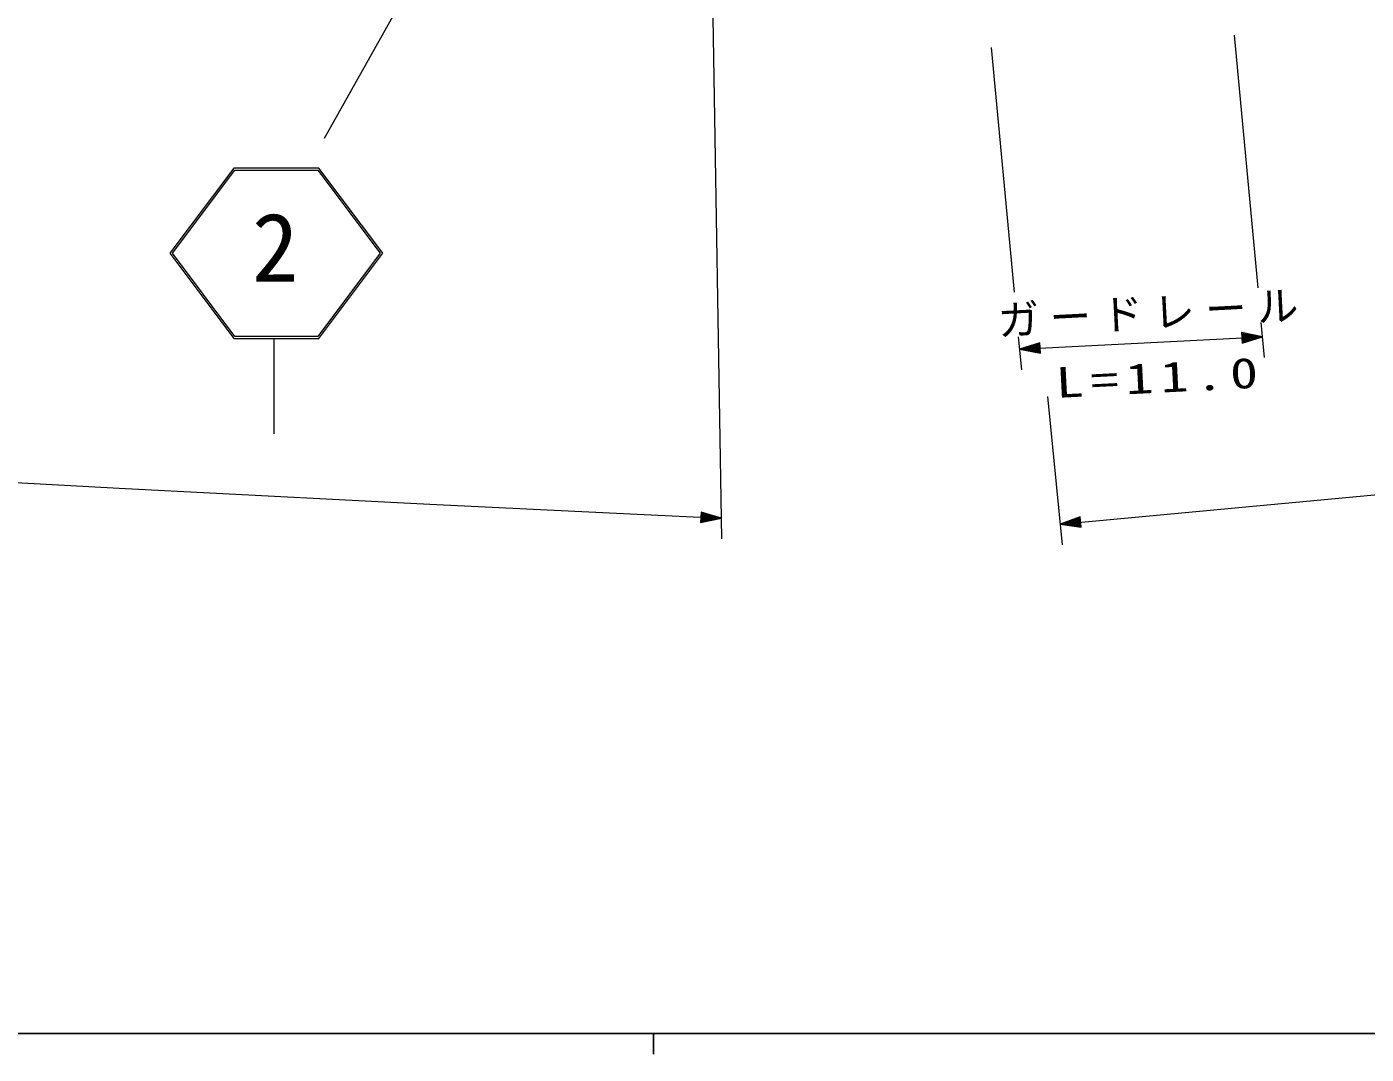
# Model space of a CAD drawing. Units: millimetres, scale not verified. Extents: x 40000 to 680000, y 20000 to 380000.
# Drawn here: x 237800 to 302342, y 204000 to 253478 of the extents above; entities that cross this region are included whole.
import ezdxf
from ezdxf.enums import TextEntityAlignment as Align

# ---------------------------------------------------------------- set-up
doc = ezdxf.new("R2010")
doc.units = ezdxf.units.MM
doc.header["$LTSCALE"] = 1000
for name, color, linetype, lineweight in [('M-TTL-BAND', 7, 'Continuous', 25), ('S-BGD', 1, 'Continuous', 13), ('S-BGD-HTXT', 6, 'Continuous', 13)]:
    doc.layers.add(name, color=color, linetype=linetype, lineweight=lineweight)
doc.styles.add('ＭＳ ゴシック', font='')
doc.styles.get('ＭＳ ゴシック').set_extended_font_data('MS Gothic')

msp = doc.modelspace()

# ---------------------------------------------------------------- linework, layer by layer
at = {"layer": 'M-TTL-BAND'}
for p, q in [((40000, 205000), (579000, 205000)), ((268000, 205000), (268000, 204000))]:
    msp.add_line(p, q, dxfattribs=at)
at = {"layer": 'S-BGD'}
for p, q in [((252146, 248110), (267761, 275950)), ((247776, 246671), (244701, 242571)), ((244826, 242571), (247826, 246571)), ((251876, 246671), (247776, 246671)), ((247826, 246571), (251826, 246571)), ((251826, 246571), (254826, 242571)), ((254951, 242571), (251876, 246671)), ((244701, 242571), (247776, 238471)), ((247826, 238571), (244826, 242571)), ((254826, 242571), (251826, 238571)), ((251876, 238471), (254951, 242571)), ((247776, 238471), (251876, 238471)), ((251826, 238571), (247826, 238571)), ((249706, 238471), (249706, 233877)), ((285738, 237961), (286598, 238217)), ((285840, 237966), (286563, 238178)), ((286563, 238178), (286580, 237828)), ((286598, 238217), (286620, 237793)), ((286620, 237793), (285740, 237961)), ((286580, 237828), (285840, 237966)), ((285940, 237971), (286527, 238138)), ((286541, 237864), (285940, 237971)), ((286042, 237976), (286492, 238099)), ((286502, 237899), (286042, 237976)), ((286142, 237981), (286456, 238060)), ((286462, 237935), (286142, 237981)), ((286245, 237986), (286421, 238020)), ((286422, 237995), (286245, 237986)), ((286423, 237970), (286245, 237986)), ((286421, 238020), (286423, 237970)), ((286456, 238060), (286462, 237935)), ((286492, 238099), (286502, 237899)), ((286527, 238138), (286541, 237864)), ((270296, 229645), (270315, 230070)), ((271177, 229819), (270296, 229645)), ((270315, 230070), (271175, 229819)), ((270335, 229681), (270351, 230031)), ((271075, 229824), (270335, 229681)), ((270351, 230031), (271075, 229824)), ((270375, 229717), (270387, 229992)), ((270975, 229828), (270375, 229717)), ((270387, 229992), (270975, 229828)), ((270414, 229753), (270423, 229953)), ((270873, 229832), (270414, 229753)), ((270423, 229953), (270873, 229832)), ((270453, 229789), (270458, 229913)), ((270773, 229837), (270453, 229789)), ((270458, 229913), (270773, 229837)), ((270492, 229824), (270494, 229874)), ((270670, 229841), (270492, 229824)), ((270493, 229849), (270670, 229841)), ((270494, 229874), (270670, 229841)), ((287694, 229543), (288543, 229836)), ((287796, 229552), (288509, 229795)), ((288509, 229795), (288542, 229446)), ((288543, 229836), (288582, 229412)), ((288582, 229412), (287697, 229543)), ((288542, 229446), (287796, 229552)), ((287896, 229562), (288475, 229754)), ((288501, 229480), (287896, 229562)), ((287998, 229571), (288441, 229713)), ((288460, 229514), (287998, 229571)), ((288097, 229581), (288408, 229672)), ((288419, 229548), (288097, 229581)), ((288408, 229672), (288419, 229548)), ((288441, 229713), (288460, 229514)), ((288475, 229754), (288501, 229480))]:
    msp.add_line(p, q, dxfattribs=at)
at = {"layer": 'S-BGD-HTXT'}
for p, q in [((271296, 228815), (270737, 262214)), ((297132, 240908), (295995, 253069)), ((284278, 252475), (285378, 240706)), ((297446, 237553), (297288, 239239)), ((285579, 238554), (285728, 236960)), ((285635, 237956), (297353, 238549)), ((286621, 238256), (285635, 237956)), ((286647, 237756), (286621, 238256)), ((297353, 238549), (296341, 238748)), ((296341, 238748), (296367, 238249)), ((296367, 238249), (297353, 238549)), ((296390, 238287), (296368, 238712)), ((296368, 238712), (297248, 238544)), ((297250, 238544), (296390, 238287)), ((296425, 238327), (296408, 238676)), ((296408, 238676), (297148, 238539)), ((297148, 238539), (296425, 238327)), ((296461, 238366), (296447, 238641)), ((296447, 238641), (297048, 238533)), ((297048, 238533), (296461, 238366)), ((296497, 238405), (296486, 238605)), ((296486, 238605), (296946, 238528)), ((296946, 238528), (296497, 238405)), ((296532, 238445), (296526, 238570)), ((296526, 238570), (296846, 238523)), ((296846, 238523), (296532, 238445)), ((296568, 238484), (296565, 238534)), ((296565, 238534), (296744, 238518)), ((296566, 238509), (296744, 238518)), ((296744, 238518), (296568, 238484)), ((285635, 237956), (286647, 237756)), ((287592, 229533), (366498, 236887)), ((286978, 235671), (287691, 228538)), ((237275, 231533), (242257, 231260)), ((242257, 231260), (247250, 230996)), ((247250, 230996), (252233, 230741)), ((252233, 230741), (257227, 230493)), ((257227, 230493), (262211, 230250)), ((262211, 230250), (267205, 230009)), ((267205, 230009), (269242, 229912)), ((269242, 229912), (271280, 229814)), ((270292, 230109), (270270, 229609)), ((270270, 229609), (271280, 229814)), ((271280, 229814), (270292, 230109)), ((288564, 229875), (287592, 229533)), ((288611, 229377), (288564, 229875)), ((287592, 229533), (288611, 229377)), ((288199, 229590), (288374, 229631)), ((288376, 229607), (288199, 229590)), ((288378, 229582), (288199, 229590)), ((288374, 229631), (288378, 229582))]:
    msp.add_line(p, q, dxfattribs=at)

# ---------------------------------------------------------------- texts
at = {"layer": 'S-BGD', "style": 'ＭＳ ゴシック'}
msp.add_text('2', height=3299, dxfattribs=at).set_placement((248649, 240221), align=Align.BOTTOM_LEFT)
at = {"layer": 'S-BGD-HTXT', "char_height": 1466, "attachment_point": 7, "style": 'ＭＳ ゴシック'}
for s, insert, rotation in [('\\T1.25;ガードレール', (284635, 238510), 3), ('\\T1.25;\\W1.35;L=11.0', (287415, 235582), 2.9)]:
    msp.add_mtext(s, dxfattribs=dict(at, insert=insert, rotation=rotation))

doc.saveas('drawing.dxf')
